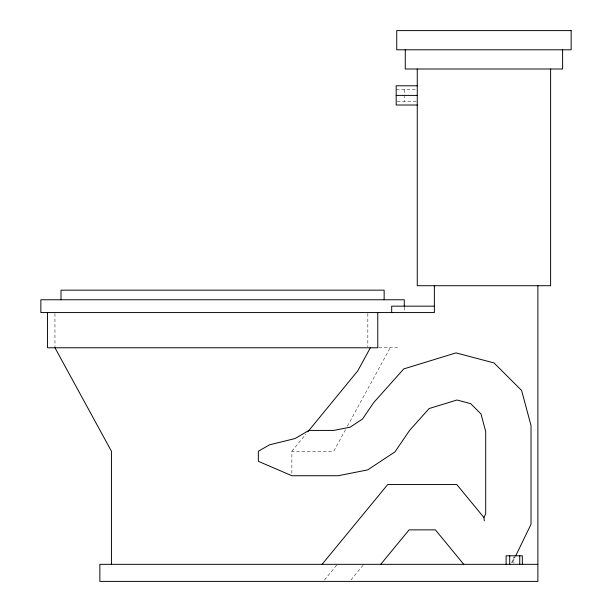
<?xml version="1.0" encoding="UTF-8"?>
<svg xmlns="http://www.w3.org/2000/svg" width="612" height="612" viewBox="0 0 612 612"><rect width="100%" height="100%" fill="white"/><g stroke="black" fill="none" stroke-linecap="round" stroke-linejoin="round"><path stroke-width="0.46" stroke-dasharray="3.06 2.29" d="M511.609 562.627L514.501 556.66M512.428 562.627L515.319 556.66M345.55 429.555L333.708 451.251L291.87 451.251L291.87 473.849M347.379 426.22L390.196 347.777M291.87 451.251L306 434.007M324.482 579.977L336.768 565.044M350.944 579.977L363.23 565.044M396.186 89.459L416.351 89.459M397.127 101.347L416.351 101.347M378.721 347.777L397.609 347.777M513.912 556.744L513.912 563.384M404.616 89.459L404.616 101.347M404.287 307.086L404.287 311.653M367.827 313.52L367.827 346.82M54.958 313.52L54.958 346.82"/><path stroke-width="0.92" d="M484.314 520.781L483.924 517.538L485.706 513.858L485.706 431.475L481.001 413.949L470.659 403.637L456.965 400.003L429.134 408.533L409.504 430.519L394.947 451.886L367.713 469.886L338.199 475.731L291.87 475.731L258.356 461.318L258.356 451.251L269.525 444.832L294.992 438.567L308.945 430.42L333.762 430.42L350.171 427.168L362.526 419.006L373.733 402.558L403.759 368.914L456.07 352.887L494.037 362.954L521.608 390.448L531.017 425.501L531.017 524.262L515.732 555.803M370.359 347.777L357.752 370.872L307.767 431.858M322.065 564.333L387.702 484.551L456.789 484.551L483.924 517.538M380.74 564.333L409.099 529.862L435.392 529.862L463.743 564.333M417.262 85.787L396.186 85.787L396.186 105.019L417.262 105.019M396.186 95.403L417.262 95.403M434.359 306.168L391.688 306.168L391.688 312.571M537.879 564.333L99.855 564.333L99.855 581.4L537.879 581.4L537.879 285.712M54.958 347.777L111.438 451.251L111.438 564.333M562.604 49.801L562.604 69.003L405.266 69.003L405.266 49.801M550.616 69.003L550.616 285.712L417.262 285.712L417.262 69.003M522.334 564.333L522.334 555.795L506.124 555.795L506.124 564.333M519.741 555.795L519.741 564.333M509.719 555.795L509.719 564.333M434.359 285.712L434.359 312.571L40.859 312.571L40.859 299.765L404.287 299.765L404.287 306.168M384.145 299.765L384.145 290.165L61.009 290.165L61.009 299.765M377.772 312.571L377.772 347.777L47.545 347.777L47.545 312.571M571.141 30.6L396.737 30.6L396.737 49.801L571.141 49.801L571.141 30.6"/></g></svg>
